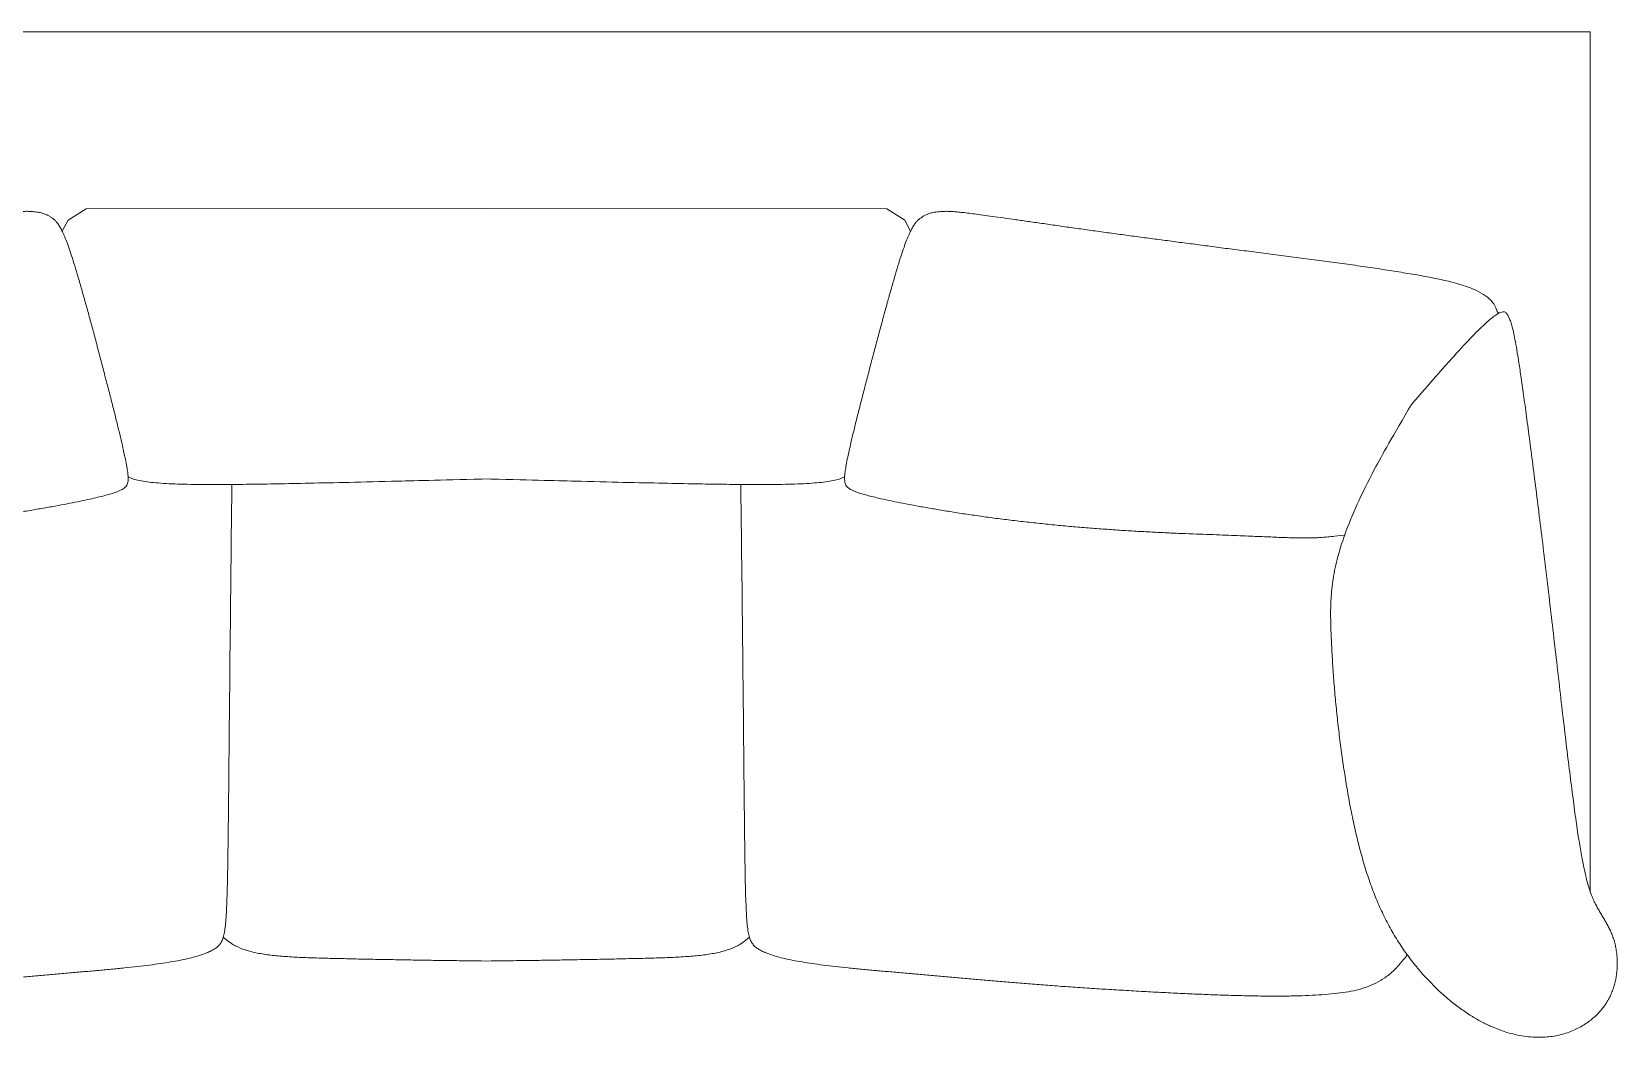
# Model space of a CAD drawing. Header units: millimetres. Extents: x 402.6 to 431.2, y 170 to 191.3.
# Drawn here: x 413.928 to 415.264, y 183.133 to 183.981 of the extents above; entities that cross this region are included whole.
import ezdxf

# ---------------------------------------------------------------- set-up
doc = ezdxf.new("R2010")
doc.units = ezdxf.units.MM
doc.layers.add('ARREDI attrezzature - furniture', color=175, linetype='Continuous', lineweight=9)

msp = doc.modelspace()

# ---------------------------------------------------------------- linework, layer by layer
at = {"layer": 'ARREDI attrezzature - furniture', "linetype": 'Continuous', "flags": 128}
for points in [[(413.3808, 183.2559), (413.3808, 183.9807), (414.3108, 183.9807)], [(415.2408, 183.2559), (415.2408, 183.9807), (414.3108, 183.9807)], [(413.9535, 183.8126), (413.9584, 183.8219), (413.9735, 183.8314), (414.3108, 183.8316)], [(414.6682, 183.8126), (414.6633, 183.8219), (414.6482, 183.8314), (414.3108, 183.8316)]]:
    msp.add_lwpolyline(points, dxfattribs=at)
at = {"layer": 'ARREDI attrezzature - furniture', "linetype": 'Continuous'}
for points, knots in [([(413.4584, 183.7434), (413.4601, 183.7478), (413.4618, 183.751), (413.4633, 183.7529), (413.4649, 183.7548), (413.4668, 183.7565), (413.4691, 183.7581), (413.4713, 183.7597), (413.4739, 183.7612), (413.4767, 183.7625), (413.4796, 183.7639), (413.4827, 183.7652), (413.4861, 183.7663), (413.4895, 183.7675), (413.4932, 183.7686), (413.4971, 183.7696), (413.5011, 183.7706), (413.5052, 183.7715), (413.5096, 183.7724), (413.514, 183.7733), (413.5186, 183.7742), (413.5233, 183.7751), (413.5281, 183.7759), (413.5331, 183.7768), (413.5382, 183.7776), (413.5433, 183.7784), (413.5486, 183.7793), (413.554, 183.7801), (413.5594, 183.7809), (413.5649, 183.7817), (413.5705, 183.7825), (413.5761, 183.7834), (413.5818, 183.7842), (413.5875, 183.785), (413.5932, 183.7858), (413.599, 183.7866), (413.6048, 183.7873), (413.6105, 183.7881), (413.6163, 183.7889), (413.6221, 183.7896), (413.6279, 183.7904), (413.6336, 183.7912), (413.6393, 183.7919), (413.645, 183.7926), (413.6506, 183.7933), (413.6561, 183.7941), (413.6616, 183.7948), (413.667, 183.7955), (413.6723, 183.7961), (413.6776, 183.7968), (413.6828, 183.7975), (413.6879, 183.7981), (413.693, 183.7988), (413.6981, 183.7995), (413.703, 183.8001), (413.7079, 183.8007), (413.7128, 183.8014), (413.7176, 183.802), (413.7224, 183.8026), (413.7272, 183.8032), (413.7319, 183.8039), (413.7366, 183.8045), (413.7413, 183.8051), (413.7459, 183.8057), (413.7505, 183.8063), (413.7552, 183.8069), (413.7598, 183.8075), (413.7644, 183.8082), (413.769, 183.8088), (413.7736, 183.8094), (413.7782, 183.81), (413.7828, 183.8107), (413.7874, 183.8113), (413.7921, 183.8119), (413.7967, 183.8126), (413.8013, 183.8132), (413.8059, 183.8139), (413.8105, 183.8145), (413.815, 183.8151), (413.8195, 183.8158), (413.824, 183.8164), (413.8283, 183.817), (413.8327, 183.8177), (413.837, 183.8183), (413.8412, 183.8189), (413.8454, 183.8195), (413.8495, 183.82), (413.8534, 183.8206), (413.8574, 183.8212), (413.8612, 183.8217), (413.8648, 183.8222), (413.8685, 183.8227), (413.8719, 183.8232), (413.8752, 183.8237), (413.8785, 183.8242), (413.8816, 183.8246), (413.8844, 183.825), (413.8873, 183.8254), (413.89, 183.8258), (413.8925, 183.8261), (413.895, 183.8265), (413.8973, 183.8268), (413.8995, 183.8271), (413.9017, 183.8274), (413.9037, 183.8276), (413.9056, 183.8278), (413.9074, 183.8281), (413.9092, 183.8283), (413.9108, 183.8284), (413.9124, 183.8286), (413.914, 183.8288), (413.9154, 183.8289), (413.9168, 183.829), (413.9181, 183.8291), (413.9194, 183.8291), (413.9207, 183.8292), (413.9219, 183.8292), (413.923, 183.8293), (413.9241, 183.8293), (413.9252, 183.8293), (413.9263, 183.8292), (413.9273, 183.8292), (413.9283, 183.8291), (413.9293, 183.829), (413.9303, 183.8289), (413.9312, 183.8288), (413.9321, 183.8287), (413.933, 183.8286), (413.9339, 183.8284), (413.9348, 183.8282), (413.9356, 183.828), (413.9364, 183.8278), (413.9372, 183.8275), (413.938, 183.8273), (413.9388, 183.827), (413.9395, 183.8267), (413.9403, 183.8264), (413.941, 183.8261), (413.9417, 183.8257), (413.9424, 183.8254), (413.943, 183.825), (413.9437, 183.8245), (413.9443, 183.8241), (413.945, 183.8237), (413.9456, 183.8232), (413.9462, 183.8227), (413.9468, 183.8222), (413.9474, 183.8216), (413.948, 183.821), (413.9486, 183.8203), (413.9492, 183.8196), (413.9498, 183.8188), (413.9504, 183.818), (413.951, 183.817), (413.9516, 183.8161), (413.9522, 183.815), (413.9528, 183.8139), (413.9534, 183.8127), (413.9541, 183.8113), (413.9547, 183.8099), (413.9554, 183.8084), (413.956, 183.8067), (413.9568, 183.8049), (413.9575, 183.8031), (413.9582, 183.8011), (413.959, 183.7989), (413.9597, 183.7967), (413.9606, 183.7943), (413.9614, 183.7917), (413.9623, 183.7891), (413.9631, 183.7863), (413.9641, 183.7833), (413.965, 183.7803), (413.9659, 183.7771), (413.9669, 183.7738), (413.9679, 183.7705), (413.9689, 183.767), (413.9699, 183.7634), (413.9709, 183.7598), (413.972, 183.7561), (413.973, 183.7523), (413.9741, 183.7485), (413.9752, 183.7445), (413.9763, 183.7405), (413.9774, 183.7365), (413.9785, 183.7325), (413.9796, 183.7283), (413.9807, 183.7242), (413.9818, 183.72), (413.9829, 183.7158), (413.984, 183.7116), (413.9851, 183.7074), (413.9862, 183.7032), (413.9873, 183.6989), (413.9885, 183.6947), (413.9895, 183.6905), (413.9906, 183.6863), (413.9917, 183.6822), (413.9928, 183.6781), (413.9938, 183.674), (413.9948, 183.67), (413.9958, 183.666), (413.9968, 183.6621), (413.9978, 183.6583), (413.9987, 183.6546), (413.9996, 183.6509), (414.0005, 183.6474), (414.0013, 183.644), (414.0021, 183.6406), (414.0029, 183.6374), (414.0036, 183.6343), (414.0043, 183.6313), (414.0049, 183.6285), (414.0055, 183.6258), (414.0061, 183.6232), (414.0066, 183.6208), (414.007, 183.6187), (414.0074, 183.6166), (414.0078, 183.6146), (414.0081, 183.6129), (414.0084, 183.6112), (414.0086, 183.6097), (414.0088, 183.6083), (414.0089, 183.607), (414.009, 183.6058), (414.009, 183.6047), (414.0091, 183.6037), (414.009, 183.6028), (414.0089, 183.602), (414.0089, 183.6012), (414.0087, 183.6006), (414.0085, 183.6), (414.0083, 183.5994), (414.0081, 183.5989), (414.0078, 183.5984), (414.0075, 183.5979), (414.0072, 183.5975), (414.0068, 183.5971), (414.0064, 183.5968), (414.006, 183.5964), (414.0056, 183.596), (414.0051, 183.5957), (414.0046, 183.5953), (414.004, 183.595), (414.0034, 183.5946), (414.0028, 183.5943), (414.002, 183.5939), (414.0013, 183.5936), (414.0005, 183.5932), (413.9995, 183.5929), (413.9986, 183.5925), (413.9975, 183.5921), (413.9964, 183.5918), (413.9952, 183.5914), (413.9939, 183.591), (413.9924, 183.5906), (413.991, 183.5902), (413.9893, 183.5897), (413.9876, 183.5893), (413.9858, 183.5889), (413.9838, 183.5884), (413.9817, 183.5879), (413.9796, 183.5874), (413.9773, 183.5869), (413.9747, 183.5863), (413.9722, 183.5858), (413.9695, 183.5852), (413.9666, 183.5846), (413.9637, 183.584), (413.9607, 183.5834), (413.9575, 183.5828), (413.9543, 183.5822), (413.9509, 183.5815), (413.9474, 183.5809), (413.9439, 183.5802), (413.9402, 183.5796), (413.9364, 183.5789), (413.9327, 183.5783), (413.9288, 183.5776), (413.9248, 183.577), (413.9208, 183.5763), (413.9166, 183.5756), (413.9124, 183.575), (413.9082, 183.5743), (413.904, 183.5737), (413.8996, 183.5731), (413.8952, 183.5724), (413.8908, 183.5718), (413.8863, 183.5712), (413.8818, 183.5706), (413.8773, 183.57), (413.8727, 183.5695), (413.8681, 183.5689), (413.8634, 183.5683), (413.8588, 183.5678), (413.8541, 183.5673), (413.8494, 183.5668), (413.8447, 183.5663), (413.8399, 183.5658), (413.8352, 183.5653), (413.8304, 183.5648), (413.8257, 183.5644), (413.8209, 183.5639), (413.8162, 183.5635), (413.8114, 183.5631), (413.8067, 183.5627), (413.802, 183.5623), (413.7972, 183.562), (413.7925, 183.5616), (413.7879, 183.5613), (413.7832, 183.5609), (413.7785, 183.5606), (413.7739, 183.5603), (413.7693, 183.56), (413.7648, 183.5598), (413.7603, 183.5595), (413.7558, 183.5593), (413.7513, 183.559), (413.747, 183.5588), (413.7426, 183.5586), (413.7383, 183.5584), (413.7341, 183.5582), (413.7298, 183.558), (413.7257, 183.5578), (413.7216, 183.5577), (413.7176, 183.5575), (413.7136, 183.5573), (413.7098, 183.5572), (413.7059, 183.5571), (413.7022, 183.5569), (413.6985, 183.5568), (413.6949, 183.5566), (413.6914, 183.5565), (413.688, 183.5564), (413.6846, 183.5563), (413.6813, 183.5561), (413.6782, 183.556), (413.6751, 183.5559), (413.6721, 183.5558), (413.6692, 183.5556), (413.6663, 183.5555), (413.6636, 183.5554), (413.661, 183.5553), (413.6583, 183.5552), (413.6558, 183.5551), (413.6534, 183.555), (413.651, 183.5549), (413.6487, 183.5548), (413.6466, 183.5547), (413.6444, 183.5546), (413.6423, 183.5545), (413.6403, 183.5544), (413.6383, 183.5544), (413.6364, 183.5543), (413.6346, 183.5542), (413.6328, 183.5542), (413.6311, 183.5541), (413.6295, 183.5541), (413.6279, 183.554), (413.6263, 183.554), (413.6249, 183.554), (413.6234, 183.554), (413.622, 183.554), (413.6206, 183.554), (413.6192, 183.554), (413.6179, 183.554), (413.6165, 183.554), (413.6151, 183.5541), (413.6138, 183.5541), (413.6124, 183.5542), (413.611, 183.5542), (413.6095, 183.5543), (413.608, 183.5544), (413.6065, 183.5545), (413.6049, 183.5547), (413.6032, 183.5548), (413.6015, 183.555), (413.5997, 183.5552), (413.5977, 183.5553), (413.5958, 183.5555), (413.5926, 183.5559), (413.588, 183.5564)], [0, 0, 0, 0, 1, 1, 1, 2, 2, 2, 3, 3, 3, 4, 4, 4, 5, 5, 5, 6, 6, 6, 7, 7, 7, 8, 8, 8, 9, 9, 9, 10, 10, 10, 11, 11, 11, 12, 12, 12, 13, 13, 13, 14, 14, 14, 15, 15, 15, 16, 16, 16, 17, 17, 17, 18, 18, 18, 19, 19, 19, 20, 20, 20, 21, 21, 21, 22, 22, 22, 23, 23, 23, 24, 24, 24, 25, 25, 25, 26, 26, 26, 27, 27, 27, 28, 28, 28, 29, 29, 29, 30, 30, 30, 31, 31, 31, 32, 32, 32, 33, 33, 33, 34, 34, 34, 35, 35, 35, 36, 36, 36, 37, 37, 37, 38, 38, 38, 39, 39, 39, 40, 40, 40, 41, 41, 41, 42, 42, 42, 43, 43, 43, 44, 44, 44, 45, 45, 45, 46, 46, 46, 47, 47, 47, 48, 48, 48, 49, 49, 49, 50, 50, 50, 51, 51, 51, 52, 52, 52, 53, 53, 53, 54, 54, 54, 55, 55, 55, 56, 56, 56, 57, 57, 57, 58, 58, 58, 59, 59, 59, 60, 60, 60, 61, 61, 61, 62, 62, 62, 63, 63, 63, 64, 64, 64, 65, 65, 65, 66, 66, 66, 67, 67, 67, 68, 68, 68, 69, 69, 69, 70, 70, 70, 71, 71, 71, 72, 72, 72, 73, 73, 73, 74, 74, 74, 75, 75, 75, 76, 76, 76, 77, 77, 77, 78, 78, 78, 79, 79, 79, 80, 80, 80, 81, 81, 81, 82, 82, 82, 83, 83, 83, 84, 84, 84, 85, 85, 85, 86, 86, 86, 87, 87, 87, 88, 88, 88, 89, 89, 89, 90, 90, 90, 91, 91, 91, 92, 92, 92, 93, 93, 93, 94, 94, 94, 95, 95, 95, 96, 96, 96, 97, 97, 97, 98, 98, 98, 99, 99, 99, 100, 100, 100, 101, 101, 101, 102, 102, 102, 103, 103, 103, 104, 104, 104, 105, 105, 105, 106, 106, 106, 107, 107, 107, 108, 108, 108, 109, 109, 109, 110, 110, 110, 111, 111, 111, 112, 112, 112, 113, 113, 113, 114, 114, 114, 115, 115, 115, 116, 116, 116, 117, 117, 117, 118, 118, 118, 119, 119, 119, 120, 120, 120, 121, 121, 121, 122, 122, 122, 123, 123, 123, 124, 124, 124, 125, 125, 125, 126, 126, 126, 127, 127, 127, 127]), ([(415.1632, 183.7434), (415.1615, 183.7478), (415.1599, 183.751), (415.1583, 183.7529), (415.1567, 183.7548), (415.1548, 183.7565), (415.1526, 183.7581), (415.1503, 183.7597), (415.1478, 183.7612), (415.1449, 183.7625), (415.1421, 183.7639), (415.1389, 183.7652), (415.1355, 183.7663), (415.1321, 183.7675), (415.1284, 183.7686), (415.1245, 183.7696), (415.1206, 183.7706), (415.1164, 183.7715), (415.112, 183.7724), (415.1077, 183.7733), (415.1031, 183.7742), (415.0983, 183.7751), (415.0935, 183.7759), (415.0886, 183.7768), (415.0834, 183.7776), (415.0783, 183.7784), (415.0731, 183.7793), (415.0677, 183.7801), (415.0623, 183.7809), (415.0568, 183.7817), (415.0512, 183.7825), (415.0456, 183.7834), (415.0399, 183.7842), (415.0342, 183.785), (415.0284, 183.7858), (415.0227, 183.7866), (415.0169, 183.7873), (415.0111, 183.7881), (415.0053, 183.7889), (414.9996, 183.7896), (414.9938, 183.7904), (414.9881, 183.7912), (414.9824, 183.7919), (414.9767, 183.7926), (414.9711, 183.7933), (414.9656, 183.7941), (414.96, 183.7948), (414.9546, 183.7955), (414.9493, 183.7961), (414.944, 183.7968), (414.9388, 183.7975), (414.9337, 183.7981), (414.9286, 183.7988), (414.9236, 183.7995), (414.9186, 183.8001), (414.9137, 183.8007), (414.9088, 183.8014), (414.904, 183.802), (414.8992, 183.8026), (414.8945, 183.8032), (414.8898, 183.8039), (414.8851, 183.8045), (414.8804, 183.8051), (414.8757, 183.8057), (414.8711, 183.8063), (414.8665, 183.8069), (414.8619, 183.8075), (414.8573, 183.8082), (414.8527, 183.8088), (414.8481, 183.8094), (414.8434, 183.81), (414.8388, 183.8107), (414.8342, 183.8113), (414.8296, 183.8119), (414.825, 183.8126), (414.8204, 183.8132), (414.8158, 183.8139), (414.8112, 183.8145), (414.8067, 183.8151), (414.8021, 183.8158), (414.7977, 183.8164), (414.7933, 183.817), (414.7889, 183.8177), (414.7846, 183.8183), (414.7804, 183.8189), (414.7762, 183.8195), (414.7721, 183.82), (414.7682, 183.8206), (414.7643, 183.8212), (414.7605, 183.8217), (414.7568, 183.8222), (414.7532, 183.8227), (414.7497, 183.8232), (414.7464, 183.8237), (414.7432, 183.8242), (414.7401, 183.8246), (414.7372, 183.825), (414.7343, 183.8254), (414.7316, 183.8258), (414.7291, 183.8261), (414.7266, 183.8265), (414.7243, 183.8268), (414.7221, 183.8271), (414.72, 183.8274), (414.718, 183.8276), (414.7161, 183.8278), (414.7142, 183.8281), (414.7124, 183.8283), (414.7108, 183.8284), (414.7092, 183.8286), (414.7077, 183.8288), (414.7063, 183.8289), (414.7048, 183.829), (414.7035, 183.8291), (414.7022, 183.8291), (414.701, 183.8292), (414.6998, 183.8292), (414.6987, 183.8293), (414.6975, 183.8293), (414.6964, 183.8293), (414.6954, 183.8292), (414.6943, 183.8292), (414.6933, 183.8291), (414.6923, 183.829), (414.6914, 183.8289), (414.6904, 183.8288), (414.6895, 183.8287), (414.6886, 183.8286), (414.6877, 183.8284), (414.6869, 183.8282), (414.686, 183.828), (414.6852, 183.8278), (414.6844, 183.8275), (414.6836, 183.8273), (414.6829, 183.827), (414.6821, 183.8267), (414.6814, 183.8264), (414.6807, 183.8261), (414.68, 183.8257), (414.6793, 183.8254), (414.6786, 183.825), (414.678, 183.8245), (414.6773, 183.8241), (414.6767, 183.8237), (414.6761, 183.8232), (414.6754, 183.8227), (414.6748, 183.8222), (414.6742, 183.8216), (414.6736, 183.821), (414.6731, 183.8203), (414.6725, 183.8196), (414.6719, 183.8188), (414.6713, 183.818), (414.6707, 183.817), (414.6701, 183.8161), (414.6695, 183.815), (414.6689, 183.8139), (414.6682, 183.8127), (414.6676, 183.8113), (414.6669, 183.8099), (414.6663, 183.8084), (414.6656, 183.8067), (414.6649, 183.8049), (414.6642, 183.8031), (414.6634, 183.8011), (414.6627, 183.7989), (414.6619, 183.7967), (414.6611, 183.7943), (414.6602, 183.7917), (414.6594, 183.7891), (414.6585, 183.7863), (414.6576, 183.7833), (414.6567, 183.7803), (414.6557, 183.7771), (414.6548, 183.7738), (414.6538, 183.7705), (414.6528, 183.767), (414.6518, 183.7634), (414.6507, 183.7598), (414.6497, 183.7561), (414.6486, 183.7523), (414.6476, 183.7485), (414.6465, 183.7445), (414.6454, 183.7405), (414.6443, 183.7365), (414.6432, 183.7325), (414.6421, 183.7283), (414.641, 183.7242), (414.6399, 183.72), (414.6387, 183.7158), (414.6376, 183.7116), (414.6365, 183.7074), (414.6354, 183.7032), (414.6343, 183.6989), (414.6332, 183.6947), (414.6321, 183.6905), (414.631, 183.6863), (414.6299, 183.6822), (414.6289, 183.6781), (414.6278, 183.674), (414.6268, 183.67), (414.6258, 183.666), (414.6248, 183.6621), (414.6239, 183.6583), (414.6229, 183.6546), (414.622, 183.6509), (414.6212, 183.6474), (414.6203, 183.644), (414.6195, 183.6406), (414.6188, 183.6374), (414.618, 183.6343), (414.6173, 183.6313), (414.6167, 183.6285), (414.6161, 183.6258), (414.6156, 183.6232), (414.615, 183.6208), (414.6146, 183.6187), (414.6142, 183.6166), (414.6138, 183.6146), (414.6136, 183.6129), (414.6133, 183.6112), (414.613, 183.6097), (414.6129, 183.6083), (414.6127, 183.607), (414.6126, 183.6058), (414.6126, 183.6047), (414.6126, 183.6037), (414.6126, 183.6028), (414.6127, 183.602), (414.6128, 183.6012), (414.6129, 183.6006), (414.6131, 183.6), (414.6133, 183.5994), (414.6135, 183.5989), (414.6138, 183.5984), (414.6141, 183.5979), (414.6145, 183.5975), (414.6148, 183.5971), (414.6152, 183.5968), (414.6156, 183.5964), (414.6161, 183.596), (414.6165, 183.5957), (414.6171, 183.5953), (414.6176, 183.595), (414.6182, 183.5946), (414.6189, 183.5943), (414.6196, 183.5939), (414.6203, 183.5936), (414.6212, 183.5932), (414.6221, 183.5929), (414.6231, 183.5925), (414.6241, 183.5921), (414.6253, 183.5918), (414.6265, 183.5914), (414.6278, 183.591), (414.6292, 183.5906), (414.6307, 183.5902), (414.6323, 183.5897), (414.6341, 183.5893), (414.6358, 183.5889), (414.6378, 183.5884), (414.6399, 183.5879), (414.6421, 183.5874), (414.6444, 183.5869), (414.6469, 183.5863), (414.6494, 183.5858), (414.6521, 183.5852), (414.655, 183.5846), (414.6579, 183.584), (414.661, 183.5834), (414.6642, 183.5828), (414.6674, 183.5822), (414.6708, 183.5815), (414.6743, 183.5809), (414.6778, 183.5802), (414.6814, 183.5796), (414.6852, 183.5789), (414.689, 183.5783), (414.6929, 183.5776), (414.6969, 183.577), (414.7009, 183.5763), (414.705, 183.5756), (414.7092, 183.575), (414.7134, 183.5743), (414.7177, 183.5737), (414.7221, 183.5731), (414.7264, 183.5724), (414.7309, 183.5718), (414.7353, 183.5712), (414.7398, 183.5706), (414.7444, 183.57), (414.749, 183.5695), (414.7536, 183.5689), (414.7582, 183.5683), (414.7629, 183.5678), (414.7676, 183.5673), (414.7723, 183.5668), (414.777, 183.5663), (414.7817, 183.5658), (414.7865, 183.5653), (414.7912, 183.5648), (414.796, 183.5644), (414.8007, 183.5639), (414.8055, 183.5635), (414.8102, 183.5631), (414.815, 183.5627), (414.8197, 183.5623), (414.8244, 183.562), (414.8291, 183.5616), (414.8338, 183.5613), (414.8385, 183.5609), (414.8431, 183.5606), (414.8477, 183.5603), (414.8523, 183.56), (414.8569, 183.5598), (414.8614, 183.5595), (414.8659, 183.5593), (414.8703, 183.559), (414.8747, 183.5588), (414.879, 183.5586), (414.8834, 183.5584), (414.8876, 183.5582), (414.8918, 183.558), (414.8959, 183.5578), (414.9, 183.5577), (414.9041, 183.5575), (414.908, 183.5573), (414.9119, 183.5572), (414.9157, 183.5571), (414.9195, 183.5569), (414.9231, 183.5568), (414.9268, 183.5566), (414.9303, 183.5565), (414.9337, 183.5564), (414.937, 183.5563), (414.9403, 183.5561), (414.9434, 183.556), (414.9466, 183.5559), (414.9496, 183.5558), (414.9524, 183.5556), (414.9553, 183.5555), (414.958, 183.5554), (414.9607, 183.5553), (414.9633, 183.5552), (414.9658, 183.5551), (414.9682, 183.555), (414.9706, 183.5549), (414.9729, 183.5548), (414.9751, 183.5547), (414.9773, 183.5546), (414.9794, 183.5545), (414.9813, 183.5544), (414.9833, 183.5544), (414.9852, 183.5543), (414.987, 183.5542), (414.9888, 183.5542), (414.9905, 183.5541), (414.9921, 183.5541), (414.9938, 183.554), (414.9953, 183.554), (414.9968, 183.554), (414.9982, 183.554), (414.9997, 183.554), (415.001, 183.554), (415.0024, 183.554), (415.0038, 183.554), (415.0051, 183.554), (415.0065, 183.5541), (415.0079, 183.5541), (415.0093, 183.5542), (415.0107, 183.5542), (415.0121, 183.5543), (415.0136, 183.5544), (415.0152, 183.5545), (415.0168, 183.5547), (415.0185, 183.5548), (415.0201, 183.555), (415.022, 183.5552), (415.0239, 183.5553), (415.0259, 183.5555), (415.0291, 183.5559), (415.0336, 183.5564)], [0, 0, 0, 0, 1, 1, 1, 2, 2, 2, 3, 3, 3, 4, 4, 4, 5, 5, 5, 6, 6, 6, 7, 7, 7, 8, 8, 8, 9, 9, 9, 10, 10, 10, 11, 11, 11, 12, 12, 12, 13, 13, 13, 14, 14, 14, 15, 15, 15, 16, 16, 16, 17, 17, 17, 18, 18, 18, 19, 19, 19, 20, 20, 20, 21, 21, 21, 22, 22, 22, 23, 23, 23, 24, 24, 24, 25, 25, 25, 26, 26, 26, 27, 27, 27, 28, 28, 28, 29, 29, 29, 30, 30, 30, 31, 31, 31, 32, 32, 32, 33, 33, 33, 34, 34, 34, 35, 35, 35, 36, 36, 36, 37, 37, 37, 38, 38, 38, 39, 39, 39, 40, 40, 40, 41, 41, 41, 42, 42, 42, 43, 43, 43, 44, 44, 44, 45, 45, 45, 46, 46, 46, 47, 47, 47, 48, 48, 48, 49, 49, 49, 50, 50, 50, 51, 51, 51, 52, 52, 52, 53, 53, 53, 54, 54, 54, 55, 55, 55, 56, 56, 56, 57, 57, 57, 58, 58, 58, 59, 59, 59, 60, 60, 60, 61, 61, 61, 62, 62, 62, 63, 63, 63, 64, 64, 64, 65, 65, 65, 66, 66, 66, 67, 67, 67, 68, 68, 68, 69, 69, 69, 70, 70, 70, 71, 71, 71, 72, 72, 72, 73, 73, 73, 74, 74, 74, 75, 75, 75, 76, 76, 76, 77, 77, 77, 78, 78, 78, 79, 79, 79, 80, 80, 80, 81, 81, 81, 82, 82, 82, 83, 83, 83, 84, 84, 84, 85, 85, 85, 86, 86, 86, 87, 87, 87, 88, 88, 88, 89, 89, 89, 90, 90, 90, 91, 91, 91, 92, 92, 92, 93, 93, 93, 94, 94, 94, 95, 95, 95, 96, 96, 96, 97, 97, 97, 98, 98, 98, 99, 99, 99, 100, 100, 100, 101, 101, 101, 102, 102, 102, 103, 103, 103, 104, 104, 104, 105, 105, 105, 106, 106, 106, 107, 107, 107, 108, 108, 108, 109, 109, 109, 110, 110, 110, 111, 111, 111, 112, 112, 112, 113, 113, 113, 114, 114, 114, 115, 115, 115, 116, 116, 116, 117, 117, 117, 118, 118, 118, 119, 119, 119, 120, 120, 120, 121, 121, 121, 122, 122, 122, 123, 123, 123, 124, 124, 124, 125, 125, 125, 126, 126, 126, 127, 127, 127, 127]), ([(415.0903, 183.6666), (415.0753, 183.6411), (415.0649, 183.6229), (415.0592, 183.6122), (415.0535, 183.6014), (415.0486, 183.5915), (415.0445, 183.5824), (415.0405, 183.5734), (415.037, 183.565), (415.0343, 183.5574), (415.0315, 183.5497), (415.0293, 183.5426), (415.0277, 183.536), (415.026, 183.5295), (415.0248, 183.5233), (415.024, 183.5175), (415.0231, 183.5117), (415.0226, 183.5062), (415.0224, 183.5009), (415.0221, 183.4956), (415.0221, 183.4904), (415.0222, 183.4853), (415.0223, 183.4802), (415.0224, 183.4751), (415.0227, 183.4699), (415.0229, 183.4647), (415.0231, 183.4595), (415.0235, 183.4542), (415.0238, 183.449), (415.0241, 183.4437), (415.0245, 183.4383), (415.0249, 183.433), (415.0253, 183.4276), (415.0258, 183.4222), (415.0263, 183.4168), (415.0268, 183.4114), (415.0274, 183.4059), (415.0279, 183.4005), (415.0285, 183.395), (415.0292, 183.3896), (415.0298, 183.3841), (415.0305, 183.3787), (415.0313, 183.3732), (415.032, 183.3678), (415.0328, 183.3624), (415.0337, 183.3569), (415.0345, 183.3515), (415.0354, 183.3461), (415.0363, 183.3408), (415.0372, 183.3354), (415.0382, 183.33), (415.0392, 183.3248), (415.0403, 183.3195), (415.0414, 183.3142), (415.0426, 183.309), (415.0437, 183.3038), (415.045, 183.2987), (415.0463, 183.2936), (415.0476, 183.2885), (415.049, 183.2835), (415.0505, 183.2786), (415.052, 183.2736), (415.0535, 183.2688), (415.0552, 183.264), (415.0569, 183.2592), (415.0586, 183.2546), (415.0605, 183.25), (415.0624, 183.2454), (415.0644, 183.241), (415.0665, 183.2366), (415.0685, 183.2322), (415.0708, 183.228), (415.0731, 183.2239), (415.0754, 183.2198), (415.0778, 183.2158), (415.0804, 183.2119), (415.0829, 183.208), (415.0855, 183.2043), (415.0882, 183.2007), (415.0909, 183.1971), (415.0936, 183.1936), (415.0965, 183.1902), (415.0993, 183.1869), (415.1021, 183.1837), (415.1051, 183.1807), (415.108, 183.1776), (415.1109, 183.1747), (415.1139, 183.1719), (415.1169, 183.1692), (415.1198, 183.1666), (415.1228, 183.1641), (415.1258, 183.1617), (415.1288, 183.1594), (415.1318, 183.1572), (415.1347, 183.1551), (415.1377, 183.1531), (415.1406, 183.1513), (415.1435, 183.1495), (415.1464, 183.1478), (415.1492, 183.1463), (415.1521, 183.1448), (415.1549, 183.1434), (415.1577, 183.1422), (415.1604, 183.141), (415.1632, 183.1399), (415.1659, 183.139), (415.1686, 183.138), (415.1712, 183.1372), (415.1738, 183.1365), (415.1764, 183.1358), (415.179, 183.1352), (415.1815, 183.1348), (415.184, 183.1343), (415.1864, 183.1339), (415.1888, 183.1337), (415.1912, 183.1335), (415.1936, 183.1333), (415.1959, 183.1333), (415.1982, 183.1332), (415.2004, 183.1332), (415.2026, 183.1334), (415.2047, 183.1335), (415.2068, 183.1337), (415.2089, 183.134), (415.2109, 183.1343), (415.2129, 183.1347), (415.2148, 183.1351), (415.2167, 183.1355), (415.2186, 183.1361), (415.2204, 183.1366), (415.2222, 183.1372), (415.224, 183.1379), (415.2256, 183.1386), (415.2273, 183.1393), (415.229, 183.14), (415.2305, 183.1408), (415.2321, 183.1416), (415.2336, 183.1425), (415.2351, 183.1434), (415.2365, 183.1443), (415.2379, 183.1452), (415.2393, 183.1462), (415.2406, 183.1472), (415.2419, 183.1482), (415.2431, 183.1492), (415.2443, 183.1503), (415.2455, 183.1514), (415.2466, 183.1525), (415.2477, 183.1536), (415.2488, 183.1547), (415.2498, 183.1559), (415.2508, 183.1571), (415.2517, 183.1583), (415.2526, 183.1595), (415.2535, 183.1607), (415.2544, 183.162), (415.2551, 183.1633), (415.2559, 183.1646), (415.2566, 183.1659), (415.2573, 183.1672), (415.258, 183.1686), (415.2586, 183.17), (415.2592, 183.1714), (415.2597, 183.1728), (415.2602, 183.1742), (415.2607, 183.1756), (415.2611, 183.1771), (415.2615, 183.1786), (415.2619, 183.18), (415.2622, 183.1815), (415.2625, 183.1831), (415.2628, 183.1846), (415.263, 183.1861), (415.2632, 183.1876), (415.2633, 183.1892), (415.2635, 183.1907), (415.2636, 183.1923), (415.2636, 183.1938), (415.2637, 183.1954), (415.2636, 183.1969), (415.2636, 183.1984), (415.2635, 183.2), (415.2634, 183.2015), (415.2633, 183.203), (415.2631, 183.2045), (415.2629, 183.206), (415.2627, 183.2074), (415.2624, 183.2088), (415.2621, 183.2103), (415.2618, 183.2116), (415.2615, 183.213), (415.2611, 183.2144), (415.2607, 183.2157), (415.2603, 183.217), (415.2598, 183.2183), (415.2593, 183.2195), (415.2588, 183.2207), (415.2583, 183.222), (415.2578, 183.2231), (415.2572, 183.2243), (415.2567, 183.2255), (415.2561, 183.2266), (415.2555, 183.2278), (415.2548, 183.2289), (415.2542, 183.23), (415.2536, 183.2312), (415.2529, 183.2323), (415.2523, 183.2334), (415.2516, 183.2345), (415.2509, 183.2356), (415.2503, 183.2367), (415.2496, 183.2378), (415.2489, 183.239), (415.2483, 183.2401), (415.2476, 183.2412), (415.2469, 183.2424), (415.2463, 183.2436), (415.2456, 183.2448), (415.245, 183.246), (415.2443, 183.2474), (415.2437, 183.2487), (415.243, 183.2502), (415.2424, 183.2518), (415.2417, 183.2534), (415.241, 183.2552), (415.2404, 183.2573), (415.2397, 183.2593), (415.239, 183.2616), (415.2383, 183.2641), (415.2377, 183.2667), (415.237, 183.2696), (415.2362, 183.2728), (415.2355, 183.276), (415.2348, 183.2796), (415.234, 183.2836), (415.2333, 183.2876), (415.2325, 183.2921), (415.2317, 183.297), (415.2309, 183.3019), (415.2301, 183.3073), (415.2293, 183.3132), (415.2284, 183.3191), (415.2275, 183.3254), (415.2267, 183.3322), (415.2258, 183.339), (415.2248, 183.3461), (415.2239, 183.3537), (415.223, 183.3612), (415.222, 183.3691), (415.221, 183.3773), (415.2201, 183.3854), (415.2191, 183.3938), (415.218, 183.4025), (415.217, 183.4111), (415.216, 183.42), (415.215, 183.429), (415.2139, 183.438), (415.2129, 183.4471), (415.2118, 183.4563), (415.2107, 183.4655), (415.2097, 183.4747), (415.2086, 183.484), (415.2075, 183.4933), (415.2064, 183.5025), (415.2053, 183.5118), (415.2042, 183.521), (415.2031, 183.5301), (415.202, 183.5392), (415.2009, 183.5482), (415.1999, 183.5571), (415.1988, 183.5659), (415.1977, 183.5746), (415.1966, 183.5832), (415.1956, 183.5915), (415.1945, 183.5999), (415.1935, 183.6079), (415.1925, 183.6158), (415.1915, 183.6236), (415.1905, 183.6311), (415.1896, 183.6383), (415.1886, 183.6455), (415.1877, 183.6523), (415.1869, 183.6587), (415.186, 183.6652), (415.1852, 183.6712), (415.1844, 183.6768), (415.1836, 183.6824), (415.1829, 183.6875), (415.1822, 183.6921), (415.1815, 183.6968), (415.1809, 183.701), (415.1803, 183.7047), (415.1797, 183.7085), (415.1791, 183.7119), (415.1786, 183.7149), (415.1781, 183.7179), (415.1776, 183.7206), (415.1771, 183.723), (415.1767, 183.7253), (415.1762, 183.7274), (415.1758, 183.7292), (415.1753, 183.7311), (415.1749, 183.7327), (415.1745, 183.7341), (415.1741, 183.7355), (415.1737, 183.7367), (415.1732, 183.7378), (415.1728, 183.7389), (415.1724, 183.7398), (415.172, 183.7407), (415.1715, 183.7416), (415.171, 183.7424), (415.1705, 183.743), (415.17, 183.7437), (415.1694, 183.7442), (415.1685, 183.7445), (415.1677, 183.7447), (415.1667, 183.7446), (415.1653, 183.7441), (415.1639, 183.7436), (415.1621, 183.7426), (415.16, 183.741), (415.1578, 183.7394), (415.1551, 183.737), (415.1518, 183.734), (415.1485, 183.731), (415.1446, 183.7271), (415.14, 183.7223), (415.1354, 183.7175), (415.13, 183.7117), (415.1238, 183.7048), (415.1176, 183.6979), (415.1064, 183.6852), (415.0903, 183.6666)], [0, 0, 0, 0, 1, 1, 1, 2, 2, 2, 3, 3, 3, 4, 4, 4, 5, 5, 5, 6, 6, 6, 7, 7, 7, 8, 8, 8, 9, 9, 9, 10, 10, 10, 11, 11, 11, 12, 12, 12, 13, 13, 13, 14, 14, 14, 15, 15, 15, 16, 16, 16, 17, 17, 17, 18, 18, 18, 19, 19, 19, 20, 20, 20, 21, 21, 21, 22, 22, 22, 23, 23, 23, 24, 24, 24, 25, 25, 25, 26, 26, 26, 27, 27, 27, 28, 28, 28, 29, 29, 29, 30, 30, 30, 31, 31, 31, 32, 32, 32, 33, 33, 33, 34, 34, 34, 35, 35, 35, 36, 36, 36, 37, 37, 37, 38, 38, 38, 39, 39, 39, 40, 40, 40, 41, 41, 41, 42, 42, 42, 43, 43, 43, 44, 44, 44, 45, 45, 45, 46, 46, 46, 47, 47, 47, 48, 48, 48, 49, 49, 49, 50, 50, 50, 51, 51, 51, 52, 52, 52, 53, 53, 53, 54, 54, 54, 55, 55, 55, 56, 56, 56, 57, 57, 57, 58, 58, 58, 59, 59, 59, 60, 60, 60, 61, 61, 61, 62, 62, 62, 63, 63, 63, 64, 64, 64, 65, 65, 65, 66, 66, 66, 67, 67, 67, 68, 68, 68, 69, 69, 69, 70, 70, 70, 71, 71, 71, 72, 72, 72, 73, 73, 73, 74, 74, 74, 75, 75, 75, 76, 76, 76, 77, 77, 77, 78, 78, 78, 79, 79, 79, 80, 80, 80, 81, 81, 81, 82, 82, 82, 83, 83, 83, 84, 84, 84, 85, 85, 85, 86, 86, 86, 87, 87, 87, 88, 88, 88, 89, 89, 89, 90, 90, 90, 91, 91, 91, 92, 92, 92, 93, 93, 93, 94, 94, 94, 95, 95, 95, 96, 96, 96, 97, 97, 97, 98, 98, 98, 99, 99, 99, 100, 100, 100, 101, 101, 101, 102, 102, 102, 103, 103, 103, 104, 104, 104, 105, 105, 105, 106, 106, 106, 107, 107, 107, 108, 108, 108, 109, 109, 109, 110, 110, 110, 111, 111, 111, 111]), ([(413.5349, 183.2026), (413.5393, 183.197), (413.5427, 183.193), (413.545, 183.1907), (413.5473, 183.1885), (413.5497, 183.1864), (413.5521, 183.1846), (413.5545, 183.1828), (413.557, 183.1812), (413.5595, 183.1799), (413.5621, 183.1785), (413.5647, 183.1773), (413.5674, 183.1762), (413.5701, 183.1752), (413.5728, 183.1743), (413.5757, 183.1735), (413.5785, 183.1728), (413.5815, 183.1721), (413.5846, 183.1716), (413.5876, 183.1711), (413.5908, 183.1706), (413.5941, 183.1703), (413.5973, 183.1699), (413.6007, 183.1696), (413.6042, 183.1693), (413.6077, 183.169), (413.6113, 183.1688), (413.6151, 183.1686), (413.6188, 183.1684), (413.6227, 183.1683), (413.6267, 183.1682), (413.6306, 183.168), (413.6347, 183.168), (413.6389, 183.1679), (413.6431, 183.1679), (413.6474, 183.1679), (413.6518, 183.1679), (413.6563, 183.168), (413.6608, 183.168), (413.6654, 183.1681), (413.6701, 183.1682), (413.6748, 183.1683), (413.6797, 183.1684), (413.6845, 183.1686), (413.6895, 183.1687), (413.6946, 183.1689), (413.6997, 183.1691), (413.7048, 183.1693), (413.7101, 183.1695), (413.7154, 183.1697), (413.7207, 183.17), (413.7261, 183.1702), (413.7316, 183.1705), (413.737, 183.1708), (413.7426, 183.171), (413.7481, 183.1713), (413.7536, 183.1716), (413.7592, 183.1719), (413.7648, 183.1722), (413.7703, 183.1726), (413.7759, 183.1729), (413.7814, 183.1732), (413.7869, 183.1736), (413.7924, 183.1739), (413.7979, 183.1742), (413.8033, 183.1746), (413.8087, 183.175), (413.814, 183.1753), (413.8193, 183.1757), (413.8245, 183.176), (413.8296, 183.1764), (413.8347, 183.1768), (413.8396, 183.1772), (413.8446, 183.1775), (413.8494, 183.1779), (413.8542, 183.1783), (413.8589, 183.1787), (413.8636, 183.179), (413.8681, 183.1794), (413.8727, 183.1798), (413.8772, 183.1802), (413.8816, 183.1806), (413.886, 183.1809), (413.8904, 183.1813), (413.8947, 183.1817), (413.8991, 183.1821), (413.9033, 183.1825), (413.9076, 183.1828), (413.9118, 183.1832), (413.916, 183.1836), (413.9202, 183.184), (413.9244, 183.1843), (413.9286, 183.1847), (413.9328, 183.1851), (413.937, 183.1854), (413.9412, 183.1858), (413.9454, 183.1862), (413.9496, 183.1865), (413.9538, 183.1869), (413.958, 183.1873), (413.9622, 183.1876), (413.9663, 183.188), (413.9705, 183.1884), (413.9746, 183.1887), (413.9787, 183.1891), (413.9827, 183.1895), (413.9867, 183.1898), (413.9907, 183.1902), (413.9946, 183.1906), (413.9985, 183.1909), (414.0023, 183.1913), (414.006, 183.1917), (414.0098, 183.1921), (414.0134, 183.1925), (414.0169, 183.1929), (414.0204, 183.1933), (414.0238, 183.1937), (414.027, 183.1941), (414.0303, 183.1945), (414.0334, 183.1949), (414.0363, 183.1953), (414.0393, 183.1958), (414.0421, 183.1962), (414.0448, 183.1967), (414.0475, 183.1971), (414.05, 183.1976), (414.0524, 183.198), (414.0548, 183.1985), (414.0571, 183.199), (414.0592, 183.1995), (414.0614, 183.2), (414.0634, 183.2005), (414.0653, 183.201), (414.0672, 183.2015), (414.0689, 183.2021), (414.0706, 183.2026), (414.0722, 183.2031), (414.0737, 183.2037), (414.0751, 183.2043), (414.0765, 183.2048), (414.0778, 183.2054), (414.079, 183.206), (414.0802, 183.2067), (414.0812, 183.2073), (414.0822, 183.2079), (414.0832, 183.2086), (414.0841, 183.2093), (414.0848, 183.21), (414.0856, 183.2108), (414.0863, 183.2116), (414.0869, 183.2125), (414.0875, 183.2134), (414.088, 183.2145), (414.0885, 183.2156), (414.089, 183.2168), (414.0894, 183.2181), (414.0897, 183.2196), (414.0901, 183.221), (414.0904, 183.2227), (414.0906, 183.2245), (414.0909, 183.2263), (414.0911, 183.2284), (414.0913, 183.2306), (414.0915, 183.2329), (414.0917, 183.2354), (414.0918, 183.2382), (414.0919, 183.241), (414.0921, 183.2441), (414.0922, 183.2474), (414.0923, 183.2508), (414.0924, 183.2544), (414.0925, 183.2583), (414.0926, 183.2623), (414.0927, 183.2665), (414.0928, 183.271), (414.0929, 183.2756), (414.093, 183.2804), (414.093, 183.2856), (414.0931, 183.2907), (414.0932, 183.2962), (414.0933, 183.3019), (414.0933, 183.3077), (414.0934, 183.3138), (414.0935, 183.3202), (414.0935, 183.3266), (414.0936, 183.3333), (414.0937, 183.3404), (414.0937, 183.3474), (414.0938, 183.3548), (414.0939, 183.3625), (414.094, 183.3702), (414.094, 183.3782), (414.0941, 183.3866), (414.0942, 183.3949), (414.0943, 183.4035), (414.0944, 183.4124), (414.0945, 183.4213), (414.0946, 183.4304), (414.0947, 183.4397), (414.0947, 183.449), (414.0948, 183.4585), (414.095, 183.4681), (414.0951, 183.4777), (414.0952, 183.4874), (414.0953, 183.4971), (414.0954, 183.5069), (414.0955, 183.5167), (414.0956, 183.5265), (414.0957, 183.5363), (414.0958, 183.5461), (414.0959, 183.5559), (414.096, 183.5656), (414.0962, 183.58), (414.0964, 183.5991)], [0, 0, 0, 0, 1, 1, 1, 2, 2, 2, 3, 3, 3, 4, 4, 4, 5, 5, 5, 6, 6, 6, 7, 7, 7, 8, 8, 8, 9, 9, 9, 10, 10, 10, 11, 11, 11, 12, 12, 12, 13, 13, 13, 14, 14, 14, 15, 15, 15, 16, 16, 16, 17, 17, 17, 18, 18, 18, 19, 19, 19, 20, 20, 20, 21, 21, 21, 22, 22, 22, 23, 23, 23, 24, 24, 24, 25, 25, 25, 26, 26, 26, 27, 27, 27, 28, 28, 28, 29, 29, 29, 30, 30, 30, 31, 31, 31, 32, 32, 32, 33, 33, 33, 34, 34, 34, 35, 35, 35, 36, 36, 36, 37, 37, 37, 38, 38, 38, 39, 39, 39, 40, 40, 40, 41, 41, 41, 42, 42, 42, 43, 43, 43, 44, 44, 44, 45, 45, 45, 46, 46, 46, 47, 47, 47, 48, 48, 48, 49, 49, 49, 50, 50, 50, 51, 51, 51, 52, 52, 52, 53, 53, 53, 54, 54, 54, 55, 55, 55, 56, 56, 56, 57, 57, 57, 58, 58, 58, 59, 59, 59, 60, 60, 60, 61, 61, 61, 62, 62, 62, 63, 63, 63, 64, 64, 64, 65, 65, 65, 66, 66, 66, 67, 67, 67, 68, 68, 68, 69, 69, 69, 70, 70, 70, 71, 71, 71, 71]), ([(414.009, 183.6054), (414.0118, 183.6043), (414.014, 183.6035), (414.0158, 183.603), (414.0175, 183.6026), (414.0194, 183.6022), (414.0216, 183.6018), (414.0237, 183.6015), (414.026, 183.6012), (414.0285, 183.6009), (414.031, 183.6006), (414.0337, 183.6004), (414.0366, 183.6002), (414.0395, 183.5999), (414.0425, 183.5998), (414.0458, 183.5996), (414.0491, 183.5995), (414.0525, 183.5994), (414.0562, 183.5993), (414.0599, 183.5992), (414.0637, 183.5991), (414.0678, 183.5991), (414.0718, 183.5991), (414.0761, 183.599), (414.0806, 183.599), (414.0852, 183.599), (414.0901, 183.599), (414.0954, 183.5991), (414.1007, 183.5991), (414.1066, 183.5992), (414.1131, 183.5993), (414.1196, 183.5994), (414.1268, 183.5995), (414.1349, 183.5996), (414.1429, 183.5998), (414.1519, 183.6), (414.1619, 183.6002), (414.1719, 183.6004), (414.1831, 183.6006), (414.1954, 183.6009), (414.2078, 183.6012), (414.2215, 183.6015), (414.2365, 183.6019), (414.2516, 183.6023), (414.2773, 183.6029), (414.3136, 183.6038)], [0, 0, 0, 0, 1, 1, 1, 2, 2, 2, 3, 3, 3, 4, 4, 4, 5, 5, 5, 6, 6, 6, 7, 7, 7, 8, 8, 8, 9, 9, 9, 10, 10, 10, 11, 11, 11, 12, 12, 12, 13, 13, 13, 14, 14, 14, 15, 15, 15, 15]), ([(414.6126, 183.6054), (414.6099, 183.6043), (414.6076, 183.6035), (414.6059, 183.603), (414.6041, 183.6026), (414.6022, 183.6022), (414.6001, 183.6018), (414.5979, 183.6015), (414.5956, 183.6012), (414.5931, 183.6009), (414.5906, 183.6006), (414.5879, 183.6004), (414.5851, 183.6002), (414.5822, 183.5999), (414.5791, 183.5998), (414.5758, 183.5996), (414.5726, 183.5995), (414.5691, 183.5994), (414.5654, 183.5993), (414.5618, 183.5992), (414.5579, 183.5991), (414.5539, 183.5991), (414.5498, 183.5991), (414.5455, 183.599), (414.541, 183.599), (414.5365, 183.599), (414.5316, 183.599), (414.5263, 183.5991), (414.521, 183.5991), (414.5151, 183.5992), (414.5086, 183.5993), (414.5021, 183.5994), (414.4948, 183.5995), (414.4868, 183.5996), (414.4787, 183.5998), (414.4697, 183.6), (414.4597, 183.6002), (414.4497, 183.6004), (414.4385, 183.6006), (414.4262, 183.6009), (414.4139, 183.6012), (414.4002, 183.6015), (414.3851, 183.6019), (414.3701, 183.6023), (414.3444, 183.6029), (414.308, 183.6038)], [0, 0, 0, 0, 1, 1, 1, 2, 2, 2, 3, 3, 3, 4, 4, 4, 5, 5, 5, 6, 6, 6, 7, 7, 7, 8, 8, 8, 9, 9, 9, 10, 10, 10, 11, 11, 11, 12, 12, 12, 13, 13, 13, 14, 14, 14, 15, 15, 15, 15]), ([(415.0867, 183.2026), (415.0823, 183.197), (415.0789, 183.193), (415.0766, 183.1907), (415.0743, 183.1885), (415.072, 183.1864), (415.0696, 183.1846), (415.0671, 183.1828), (415.0647, 183.1812), (415.0621, 183.1799), (415.0596, 183.1785), (415.057, 183.1773), (415.0543, 183.1762), (415.0516, 183.1752), (415.0488, 183.1743), (415.046, 183.1735), (415.0431, 183.1728), (415.0401, 183.1721), (415.0371, 183.1716), (415.034, 183.1711), (415.0309, 183.1706), (415.0276, 183.1703), (415.0243, 183.1699), (415.0209, 183.1696), (415.0174, 183.1693), (415.0139, 183.169), (415.0103, 183.1688), (415.0066, 183.1686), (415.0028, 183.1684), (414.999, 183.1683), (414.995, 183.1682), (414.991, 183.168), (414.9869, 183.168), (414.9827, 183.1679), (414.9785, 183.1679), (414.9742, 183.1679), (414.9698, 183.1679), (414.9654, 183.168), (414.9609, 183.168), (414.9562, 183.1681), (414.9516, 183.1682), (414.9468, 183.1683), (414.942, 183.1684), (414.9371, 183.1686), (414.9321, 183.1687), (414.9271, 183.1689), (414.922, 183.1691), (414.9168, 183.1693), (414.9115, 183.1695), (414.9063, 183.1697), (414.9009, 183.17), (414.8955, 183.1702), (414.8901, 183.1705), (414.8846, 183.1708), (414.8791, 183.171), (414.8736, 183.1713), (414.868, 183.1716), (414.8624, 183.1719), (414.8569, 183.1722), (414.8513, 183.1726), (414.8458, 183.1729), (414.8402, 183.1732), (414.8347, 183.1736), (414.8292, 183.1739), (414.8237, 183.1742), (414.8183, 183.1746), (414.813, 183.175), (414.8076, 183.1753), (414.8024, 183.1757), (414.7972, 183.176), (414.792, 183.1764), (414.787, 183.1768), (414.782, 183.1772), (414.7771, 183.1775), (414.7722, 183.1779), (414.7675, 183.1783), (414.7627, 183.1787), (414.7581, 183.179), (414.7535, 183.1794), (414.7489, 183.1798), (414.7445, 183.1802), (414.74, 183.1806), (414.7356, 183.1809), (414.7312, 183.1813), (414.7269, 183.1817), (414.7226, 183.1821), (414.7183, 183.1825), (414.7141, 183.1828), (414.7098, 183.1832), (414.7056, 183.1836), (414.7014, 183.184), (414.6972, 183.1843), (414.693, 183.1847), (414.6888, 183.1851), (414.6846, 183.1854), (414.6804, 183.1858), (414.6762, 183.1862), (414.672, 183.1865), (414.6678, 183.1869), (414.6636, 183.1873), (414.6595, 183.1876), (414.6553, 183.188), (414.6512, 183.1884), (414.647, 183.1887), (414.643, 183.1891), (414.6389, 183.1895), (414.6349, 183.1898), (414.6309, 183.1902), (414.627, 183.1906), (414.6231, 183.1909), (414.6193, 183.1913), (414.6156, 183.1917), (414.6119, 183.1921), (414.6083, 183.1925), (414.6048, 183.1929), (414.6013, 183.1933), (414.5979, 183.1937), (414.5946, 183.1941), (414.5914, 183.1945), (414.5883, 183.1949), (414.5853, 183.1953), (414.5824, 183.1958), (414.5795, 183.1962), (414.5769, 183.1967), (414.5742, 183.1971), (414.5716, 183.1976), (414.5692, 183.198), (414.5668, 183.1985), (414.5646, 183.199), (414.5624, 183.1995), (414.5603, 183.2), (414.5583, 183.2005), (414.5564, 183.201), (414.5545, 183.2015), (414.5527, 183.2021), (414.5511, 183.2026), (414.5494, 183.2031), (414.5479, 183.2037), (414.5465, 183.2043), (414.5451, 183.2048), (414.5438, 183.2054), (414.5427, 183.206), (414.5415, 183.2067), (414.5404, 183.2073), (414.5394, 183.2079), (414.5385, 183.2086), (414.5376, 183.2093), (414.5368, 183.21), (414.536, 183.2108), (414.5354, 183.2116), (414.5347, 183.2125), (414.5341, 183.2134), (414.5336, 183.2145), (414.5331, 183.2156), (414.5327, 183.2168), (414.5323, 183.2181), (414.5319, 183.2196), (414.5316, 183.221), (414.5313, 183.2227), (414.531, 183.2245), (414.5307, 183.2263), (414.5305, 183.2284), (414.5303, 183.2306), (414.5302, 183.2329), (414.53, 183.2354), (414.5299, 183.2382), (414.5297, 183.241), (414.5296, 183.2441), (414.5295, 183.2474), (414.5293, 183.2508), (414.5292, 183.2544), (414.5291, 183.2583), (414.529, 183.2623), (414.5289, 183.2665), (414.5289, 183.271), (414.5288, 183.2756), (414.5287, 183.2804), (414.5286, 183.2856), (414.5285, 183.2907), (414.5285, 183.2962), (414.5284, 183.3019), (414.5283, 183.3077), (414.5282, 183.3138), (414.5282, 183.3202), (414.5281, 183.3266), (414.528, 183.3333), (414.528, 183.3404), (414.5279, 183.3474), (414.5278, 183.3548), (414.5278, 183.3625), (414.5277, 183.3702), (414.5276, 183.3782), (414.5275, 183.3866), (414.5274, 183.3949), (414.5274, 183.4035), (414.5273, 183.4124), (414.5272, 183.4213), (414.5271, 183.4304), (414.527, 183.4397), (414.5269, 183.449), (414.5268, 183.4585), (414.5267, 183.4681), (414.5266, 183.4777), (414.5265, 183.4874), (414.5264, 183.4971), (414.5263, 183.5069), (414.5262, 183.5167), (414.5261, 183.5265), (414.5259, 183.5363), (414.5258, 183.5461), (414.5257, 183.5559), (414.5256, 183.5656), (414.5254, 183.58), (414.5252, 183.5991)], [0, 0, 0, 0, 1, 1, 1, 2, 2, 2, 3, 3, 3, 4, 4, 4, 5, 5, 5, 6, 6, 6, 7, 7, 7, 8, 8, 8, 9, 9, 9, 10, 10, 10, 11, 11, 11, 12, 12, 12, 13, 13, 13, 14, 14, 14, 15, 15, 15, 16, 16, 16, 17, 17, 17, 18, 18, 18, 19, 19, 19, 20, 20, 20, 21, 21, 21, 22, 22, 22, 23, 23, 23, 24, 24, 24, 25, 25, 25, 26, 26, 26, 27, 27, 27, 28, 28, 28, 29, 29, 29, 30, 30, 30, 31, 31, 31, 32, 32, 32, 33, 33, 33, 34, 34, 34, 35, 35, 35, 36, 36, 36, 37, 37, 37, 38, 38, 38, 39, 39, 39, 40, 40, 40, 41, 41, 41, 42, 42, 42, 43, 43, 43, 44, 44, 44, 45, 45, 45, 46, 46, 46, 47, 47, 47, 48, 48, 48, 49, 49, 49, 50, 50, 50, 51, 51, 51, 52, 52, 52, 53, 53, 53, 54, 54, 54, 55, 55, 55, 56, 56, 56, 57, 57, 57, 58, 58, 58, 59, 59, 59, 60, 60, 60, 61, 61, 61, 62, 62, 62, 63, 63, 63, 64, 64, 64, 65, 65, 65, 66, 66, 66, 67, 67, 67, 68, 68, 68, 69, 69, 69, 70, 70, 70, 71, 71, 71, 71]), ([(414.0892, 183.2175), (414.0934, 183.214), (414.0967, 183.2116), (414.0993, 183.2103), (414.1019, 183.209), (414.1048, 183.2078), (414.1079, 183.2068), (414.111, 183.2058), (414.1143, 183.2049), (414.1179, 183.2042), (414.1214, 183.2035), (414.1252, 183.2029), (414.1292, 183.2024), (414.1332, 183.202), (414.1373, 183.2016), (414.1417, 183.2013), (414.146, 183.2009), (414.1505, 183.2007), (414.1552, 183.2005), (414.1599, 183.2003), (414.1647, 183.2001), (414.1697, 183.2), (414.1747, 183.1999), (414.1798, 183.1997), (414.185, 183.1996), (414.1902, 183.1995), (414.1955, 183.1994), (414.201, 183.1992), (414.2064, 183.1991), (414.2119, 183.199), (414.2174, 183.1989), (414.223, 183.1988), (414.2286, 183.1987), (414.2343, 183.1986), (414.24, 183.1985), (414.2456, 183.1984), (414.2514, 183.1983), (414.2571, 183.1982), (414.2628, 183.1981), (414.2685, 183.198), (414.2742, 183.1979), (414.2799, 183.1978), (414.2856, 183.1978), (414.2913, 183.1977), (414.2997, 183.1976), (414.3108, 183.1975)], [0, 0, 0, 0, 1, 1, 1, 2, 2, 2, 3, 3, 3, 4, 4, 4, 5, 5, 5, 6, 6, 6, 7, 7, 7, 8, 8, 8, 9, 9, 9, 10, 10, 10, 11, 11, 11, 12, 12, 12, 13, 13, 13, 14, 14, 14, 15, 15, 15, 15]), ([(414.5324, 183.2175), (414.5283, 183.214), (414.5249, 183.2116), (414.5223, 183.2103), (414.5197, 183.209), (414.5169, 183.2078), (414.5138, 183.2068), (414.5107, 183.2058), (414.5073, 183.2049), (414.5038, 183.2042), (414.5002, 183.2035), (414.4964, 183.2029), (414.4925, 183.2024), (414.4885, 183.202), (414.4843, 183.2016), (414.48, 183.2013), (414.4756, 183.2009), (414.4711, 183.2007), (414.4664, 183.2005), (414.4617, 183.2003), (414.4569, 183.2001), (414.4519, 183.2), (414.447, 183.1999), (414.4419, 183.1997), (414.4366, 183.1996), (414.4314, 183.1995), (414.4261, 183.1994), (414.4207, 183.1992), (414.4153, 183.1991), (414.4098, 183.199), (414.4042, 183.1989), (414.3986, 183.1988), (414.393, 183.1987), (414.3874, 183.1986), (414.3817, 183.1985), (414.376, 183.1984), (414.3703, 183.1983), (414.3646, 183.1982), (414.3588, 183.1981), (414.3531, 183.198), (414.3474, 183.1979), (414.3417, 183.1978), (414.336, 183.1978), (414.3304, 183.1977), (414.322, 183.1976), (414.3108, 183.1975)], [0, 0, 0, 0, 1, 1, 1, 2, 2, 2, 3, 3, 3, 4, 4, 4, 5, 5, 5, 6, 6, 6, 7, 7, 7, 8, 8, 8, 9, 9, 9, 10, 10, 10, 11, 11, 11, 12, 12, 12, 13, 13, 13, 14, 14, 14, 15, 15, 15, 15])]:
    msp.add_open_spline(points, degree=3, knots=knots, dxfattribs=at)

doc.saveas('drawing.dxf')
